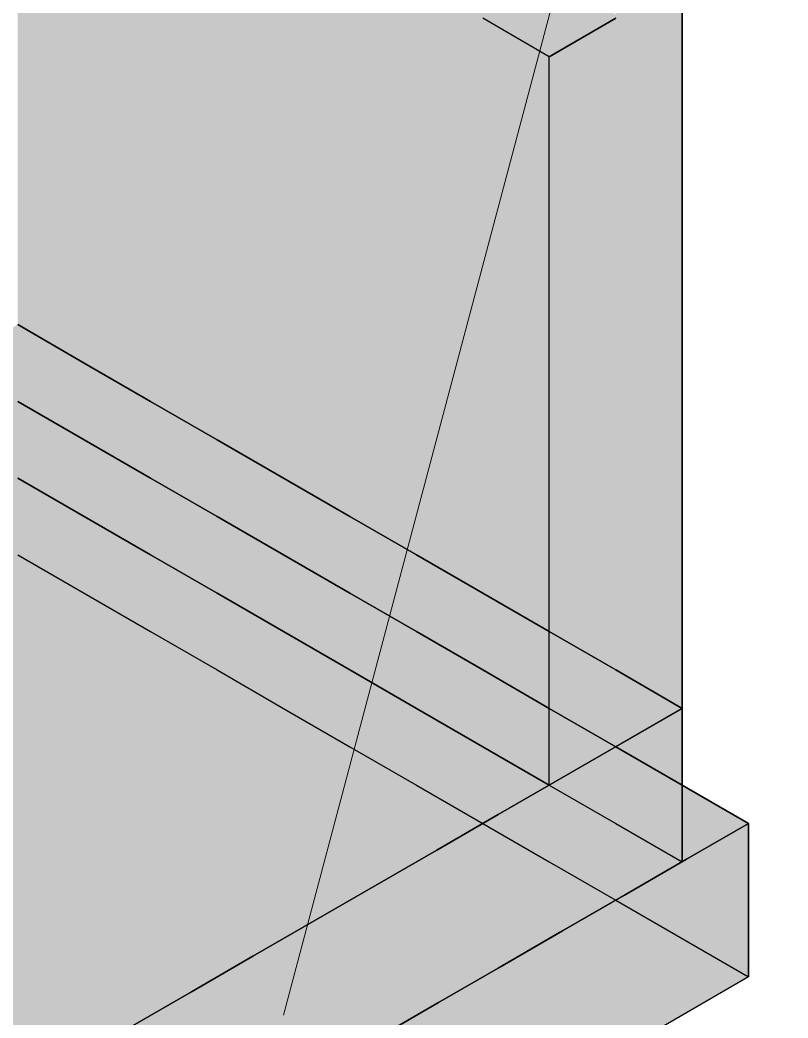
# Model space of a CAD drawing. Header units: metres. Extents: x 0 to 28.4, y 0 to 5.9.
# Drawn here: x 25.774 to 26.274, y 3.918 to 4.569 of the extents above; entities that cross this region are included whole.
import ezdxf

# ---------------------------------------------------------------- set-up
doc = ezdxf.new("R2010")
doc.units = ezdxf.units.M
doc.header["$LTSCALE"] = 0.25
doc.layers.add('ISO-ARISTAS', color=8, linetype='CONTINUOUS')
doc.layers.add('ISO-CONCRETO-SUP', color=254, linetype='CONTINUOUS', true_color=0xe8e8e8)
doc.layers.add('LLAMADAS', color=30, linetype='CONTINUOUS', lineweight=18)

msp = doc.modelspace()

# ---------------------------------------------------------------- linework, layer by layer
at = {"layer": 'ISO-ARISTAS', "color": 250}
for p, q in [((26.20526, 4.54714), (26.20526, 4.5946)), ((26.20526, 4.5946), (26.20526, 4.54714)), ((26.11865, 4.5446), (26.07535, 4.5696)), ((26.11865, 4.5446), (26.07535, 4.5696)), ((26.16195, 4.5696), (26.11865, 4.5446)), ((26.11865, 4.5446), (26.16195, 4.5696)), ((26.20526, 4.49968), (26.20526, 4.54714)), ((26.20526, 4.54714), (26.20526, 4.49968)), ((26.11865, 4.49714), (26.11865, 4.5446)), ((26.11865, 4.49714), (26.11865, 4.5446)), ((26.11865, 4.44968), (26.11865, 4.49714)), ((26.11865, 4.44968), (26.11865, 4.49714)), ((26.20526, 4.45222), (26.20526, 4.49968)), ((26.20526, 4.49968), (26.20526, 4.45222)), ((26.11865, 4.40222), (26.11865, 4.44968)), ((26.11865, 4.40222), (26.11865, 4.44968)), ((26.20526, 4.40476), (26.20526, 4.45222)), ((26.20526, 4.45222), (26.20526, 4.40476)), ((26.20526, 4.3573), (26.20526, 4.40476)), ((26.20526, 4.40476), (26.20526, 4.3573)), ((26.11865, 4.35476), (26.11865, 4.40222)), ((26.11865, 4.35476), (26.11865, 4.40222)), ((25.81554, 4.345), (25.77224, 4.37)), ((25.77224, 4.37), (25.81554, 4.345)), ((25.77224, 4.37), (25.81554, 4.345)), ((25.77224, 4.37), (25.81554, 4.345)), ((26.20526, 4.30984), (26.20526, 4.3573)), ((26.20526, 4.3573), (26.20526, 4.30984)), ((26.11865, 4.3073), (26.11865, 4.35476)), ((26.11865, 4.3073), (26.11865, 4.35476)), ((25.85885, 4.32), (25.81554, 4.345)), ((25.81554, 4.345), (25.85885, 4.32)), ((25.81554, 4.345), (25.85885, 4.32)), ((25.81554, 4.345), (25.85885, 4.32)), ((25.81554, 4.295), (25.77224, 4.32)), ((25.77224, 4.32), (25.81554, 4.295)), ((25.90215, 4.295), (25.85885, 4.32)), ((25.85885, 4.32), (25.90215, 4.295)), ((25.85885, 4.32), (25.90215, 4.295)), ((25.85885, 4.32), (25.90215, 4.295)), ((26.11865, 4.25984), (26.11865, 4.3073)), ((26.11865, 4.25984), (26.11865, 4.3073)), ((26.20526, 4.26238), (26.20526, 4.30984)), ((26.20526, 4.30984), (26.20526, 4.26238)), ((25.85885, 4.27), (25.81554, 4.295)), ((25.81554, 4.295), (25.85885, 4.27)), ((25.94545, 4.27), (25.90215, 4.295)), ((25.90215, 4.295), (25.94545, 4.27)), ((25.90215, 4.295), (25.94545, 4.27)), ((25.90215, 4.295), (25.94545, 4.27)), ((25.77224, 4.27), (25.81554, 4.245)), ((25.77224, 4.27), (25.81554, 4.245)), ((25.81554, 4.245), (25.77224, 4.27)), ((25.77224, 4.27), (25.81554, 4.245)), ((25.90215, 4.245), (25.85885, 4.27)), ((25.85885, 4.27), (25.90215, 4.245)), ((25.98875, 4.245), (25.94545, 4.27)), ((25.94545, 4.27), (25.98875, 4.245)), ((25.94545, 4.27), (25.98875, 4.245)), ((25.94545, 4.27), (25.98875, 4.245)), ((26.11865, 4.21238), (26.11865, 4.25984)), ((26.11865, 4.21238), (26.11865, 4.25984)), ((26.20526, 4.21492), (26.20526, 4.26238)), ((26.20526, 4.26238), (26.20526, 4.21492)), ((25.81554, 4.245), (25.85885, 4.22)), ((25.81554, 4.245), (25.85885, 4.22)), ((25.85885, 4.22), (25.81554, 4.245)), ((25.81554, 4.245), (25.85885, 4.22)), ((25.94545, 4.22), (25.90215, 4.245)), ((25.90215, 4.245), (25.94545, 4.22)), ((26.03205, 4.22), (25.98875, 4.245)), ((25.98875, 4.245), (26.03205, 4.22)), ((25.98875, 4.245), (26.03205, 4.22)), ((25.98875, 4.245), (26.03205, 4.22)), ((25.77224, 4.22), (25.81554, 4.195)), ((25.77224, 4.22), (25.81554, 4.195)), ((25.85885, 4.22), (25.90215, 4.195)), ((25.85885, 4.22), (25.90215, 4.195)), ((25.90215, 4.195), (25.85885, 4.22)), ((25.85885, 4.22), (25.90215, 4.195)), ((25.98875, 4.195), (25.94545, 4.22)), ((25.94545, 4.22), (25.98875, 4.195)), ((26.07535, 4.195), (26.03205, 4.22)), ((26.03205, 4.22), (26.07535, 4.195)), ((26.03205, 4.22), (26.07535, 4.195)), ((26.03205, 4.22), (26.07535, 4.195)), ((26.20526, 4.16746), (26.20526, 4.21492)), ((26.20526, 4.21492), (26.20526, 4.16746)), ((26.11865, 4.16492), (26.11865, 4.21238)), ((26.11865, 4.16492), (26.11865, 4.21238)), ((25.81554, 4.195), (25.85885, 4.17)), ((25.81554, 4.195), (25.85885, 4.17)), ((25.90215, 4.195), (25.94545, 4.17)), ((25.90215, 4.195), (25.94545, 4.17)), ((25.94545, 4.17), (25.90215, 4.195)), ((25.90215, 4.195), (25.94545, 4.17)), ((26.03205, 4.17), (25.98875, 4.195)), ((25.98875, 4.195), (26.03205, 4.17)), ((26.11865, 4.17), (26.07535, 4.195)), ((26.07535, 4.195), (26.11865, 4.17)), ((26.07535, 4.195), (26.11865, 4.17)), ((26.07535, 4.195), (26.11865, 4.17)), ((25.85885, 4.17), (25.90215, 4.145)), ((25.85885, 4.17), (25.90215, 4.145)), ((25.94545, 4.17), (25.98875, 4.145)), ((25.94545, 4.17), (25.98875, 4.145)), ((25.98875, 4.145), (25.94545, 4.17)), ((25.94545, 4.17), (25.98875, 4.145)), ((26.07535, 4.145), (26.03205, 4.17)), ((26.03205, 4.17), (26.07535, 4.145)), ((26.16195, 4.145), (26.11865, 4.17)), ((26.11865, 4.17), (26.16195, 4.145)), ((26.11865, 4.17), (26.16195, 4.145)), ((26.11865, 4.17), (26.16195, 4.145)), ((26.11865, 4.11746), (26.11865, 4.16492)), ((26.11865, 4.11746), (26.11865, 4.16492)), ((26.20526, 4.12), (26.20526, 4.16746)), ((26.20526, 4.16746), (26.20526, 4.12)), ((25.90215, 4.145), (25.94545, 4.12)), ((25.90215, 4.145), (25.94545, 4.12)), ((25.98875, 4.145), (26.03205, 4.12)), ((25.98875, 4.145), (26.03205, 4.12)), ((26.03205, 4.12), (25.98875, 4.145)), ((25.98875, 4.145), (26.03205, 4.12)), ((26.11865, 4.12), (26.07535, 4.145)), ((26.07535, 4.145), (26.11865, 4.12)), ((26.20526, 4.12), (26.16195, 4.145)), ((26.16195, 4.145), (26.20526, 4.12)), ((26.16195, 4.145), (26.20526, 4.12)), ((26.16195, 4.145), (26.20526, 4.12)), ((25.94545, 4.12), (25.98875, 4.095)), ((25.94545, 4.12), (25.98875, 4.095)), ((26.03205, 4.12), (26.07535, 4.095)), ((26.03205, 4.12), (26.07535, 4.095)), ((26.07535, 4.095), (26.03205, 4.12)), ((26.03205, 4.12), (26.07535, 4.095)), ((26.16195, 4.095), (26.11865, 4.12)), ((26.11865, 4.12), (26.16195, 4.095)), ((26.11865, 4.07), (26.11865, 4.11746)), ((26.11865, 4.07), (26.11865, 4.11746)), ((26.20526, 4.12), (26.16195, 4.095)), ((26.20526, 4.12), (26.16195, 4.095)), ((26.20526, 4.12), (26.16529, 4.09692)), ((26.16529, 4.09692), (26.20526, 4.12)), ((26.20526, 4.07), (26.20526, 4.12)), ((26.20526, 4.12), (26.20526, 4.07)), ((25.98875, 4.095), (26.03205, 4.07)), ((25.98875, 4.095), (26.03205, 4.07)), ((26.07535, 4.095), (26.11865, 4.07)), ((26.07535, 4.095), (26.11865, 4.07)), ((26.11865, 4.07), (26.07535, 4.095)), ((26.07535, 4.095), (26.11865, 4.07)), ((26.16195, 4.095), (26.11865, 4.07)), ((26.16195, 4.095), (26.11865, 4.07)), ((26.16529, 4.09692), (26.12532, 4.07385)), ((26.12532, 4.07385), (26.16529, 4.09692)), ((26.20526, 4.07), (26.16195, 4.095)), ((26.16195, 4.095), (26.20526, 4.07)), ((26.08534, 4.05077), (26.12532, 4.07385)), ((26.12532, 4.07385), (26.08534, 4.05077)), ((26.03205, 4.07), (26.07535, 4.045)), ((26.03205, 4.07), (26.07535, 4.045)), ((26.11865, 4.07), (26.16195, 4.045)), ((26.11865, 4.07), (26.16195, 4.045)), ((26.24856, 4.045), (26.20526, 4.07)), ((26.20526, 4.07), (26.24856, 4.045)), ((26.20526, 4.02), (26.20526, 4.07)), ((26.20526, 4.07), (26.20526, 4.02)), ((26.08534, 4.05077), (26.04537, 4.02769)), ((26.04537, 4.02769), (26.08534, 4.05077)), ((26.07535, 4.045), (26.11865, 4.02)), ((26.07535, 4.045), (26.11865, 4.02)), ((26.16195, 4.045), (26.20526, 4.02)), ((26.16195, 4.045), (26.20526, 4.02)), ((26.24856, 4.045), (26.20814, 4.02167)), ((26.20814, 4.02167), (26.24856, 4.045)), ((26.24856, 3.995), (26.24856, 4.045)), ((26.24856, 4.045), (26.24856, 3.995)), ((26.0054, 4.00462), (26.04537, 4.02769)), ((26.04537, 4.02769), (26.0054, 4.00462)), ((26.11865, 4.02), (26.16195, 3.995)), ((26.11865, 4.02), (26.16195, 3.995)), ((26.20526, 4.02), (26.16529, 3.99692)), ((26.20526, 4.02), (26.16529, 3.99692)), ((26.20814, 4.02167), (26.16773, 3.99833)), ((26.16773, 3.99833), (26.20814, 4.02167)), ((25.96543, 3.98154), (26.0054, 4.00462)), ((26.0054, 4.00462), (25.96543, 3.98154)), ((26.16529, 3.99692), (26.12532, 3.97385)), ((26.16529, 3.99692), (26.12532, 3.97385)), ((26.12731, 3.975), (26.16773, 3.99833)), ((26.16773, 3.99833), (26.12731, 3.975)), ((26.16195, 3.995), (26.20526, 3.97)), ((26.16195, 3.995), (26.20526, 3.97)), ((26.24856, 3.945), (26.24856, 3.995)), ((26.24856, 3.995), (26.24856, 3.945)), ((25.96543, 3.98154), (25.92546, 3.95846)), ((25.92546, 3.95846), (25.96543, 3.98154)), ((26.12532, 3.97385), (26.08534, 3.95077)), ((26.12532, 3.97385), (26.08534, 3.95077)), ((26.12731, 3.975), (26.0869, 3.95167)), ((26.0869, 3.95167), (26.12731, 3.975)), ((26.20526, 3.97), (26.24856, 3.945)), ((26.20526, 3.97), (26.24856, 3.945)), ((25.88549, 3.93538), (25.92546, 3.95846)), ((25.92546, 3.95846), (25.88549, 3.93538)), ((26.08534, 3.95077), (26.04537, 3.92769)), ((26.08534, 3.95077), (26.04537, 3.92769)), ((26.0869, 3.95167), (26.04648, 3.92833)), ((26.04648, 3.92833), (26.0869, 3.95167)), ((26.24856, 3.945), (26.20814, 3.92167)), ((26.24856, 3.945), (26.20814, 3.92167)), ((25.88549, 3.93538), (25.84552, 3.91231)), ((25.84552, 3.91231), (25.88549, 3.93538)), ((26.00607, 3.905), (26.04648, 3.92833)), ((26.04648, 3.92833), (26.00607, 3.905)), ((26.04537, 3.92769), (26.0054, 3.90462)), ((26.04537, 3.92769), (26.0054, 3.90462)), ((26.20814, 3.92167), (26.16773, 3.89833)), ((26.20814, 3.92167), (26.16773, 3.89833))]:
    msp.add_line(p, q, dxfattribs=at)
at = {"layer": 'ISO-CONCRETO-SUP', "true_color": 0xa6a6a2}
for points in [[(25.81554, 4.5823), (25.85885, 4.5573), (25.81554, 4.62976), (25.85885, 4.60476)], [(25.81554, 4.57722), (25.85885, 4.55222), (25.81554, 4.62468), (25.85885, 4.59968)], [(25.90215, 4.57976), (25.94545, 4.55476), (25.90215, 4.62722), (25.94545, 4.60222)], [(25.98875, 4.57722), (26.03205, 4.55222), (25.98875, 4.62468), (26.03205, 4.59968)], [(25.90215, 4.57468), (25.94545, 4.54968), (25.90215, 4.62214), (25.94545, 4.59714)], [(25.98875, 4.57214), (26.03205, 4.54714), (25.98875, 4.6196), (26.03205, 4.5946)], [(26.07535, 4.57468), (26.11865, 4.54968), (26.07535, 4.62214), (26.11865, 4.59714)], [(26.16195, 4.57214), (26.20526, 4.54714), (26.16195, 4.6196), (26.20526, 4.5946)], [(25.77224, 4.55984), (25.81554, 4.53484), (25.77224, 4.6073), (25.81554, 4.5823)], [(25.85885, 4.5573), (25.90215, 4.5323), (25.85885, 4.60476), (25.90215, 4.57976)], [(25.77224, 4.55476), (25.81554, 4.52976), (25.77224, 4.60222), (25.81554, 4.57722)], [(25.85885, 4.55222), (25.90215, 4.52722), (25.85885, 4.59968), (25.90215, 4.57468)], [(25.94545, 4.55476), (25.98875, 4.52976), (25.94545, 4.60222), (25.98875, 4.57722)], [(26.03205, 4.55222), (26.07535, 4.52722), (26.03205, 4.59968), (26.07535, 4.57468)], [(25.94545, 4.54968), (25.98875, 4.52468), (25.94545, 4.59714), (25.98875, 4.57214)], [(26.03205, 4.54714), (26.07535, 4.52214), (26.03205, 4.5946), (26.07535, 4.5696)], [(26.11865, 4.54968), (26.16195, 4.52468), (26.11865, 4.59714), (26.16195, 4.57214)], [(25.81554, 4.53484), (25.85885, 4.50984), (25.81554, 4.5823), (25.85885, 4.5573)], [(25.90215, 4.5323), (25.94545, 4.5073), (25.90215, 4.57976), (25.94545, 4.55476)], [(25.81554, 4.52976), (25.85885, 4.50476), (25.81554, 4.57722), (25.85885, 4.55222)], [(25.90215, 4.52722), (25.94545, 4.50222), (25.90215, 4.57468), (25.94545, 4.54968)], [(25.98875, 4.52976), (26.03205, 4.50476), (25.98875, 4.57722), (26.03205, 4.55222)], [(25.98875, 4.52468), (26.03205, 4.49968), (25.98875, 4.57214), (26.03205, 4.54714)], [(26.07535, 4.52722), (26.11865, 4.50222), (26.07535, 4.57468), (26.11865, 4.54968)], [(26.16195, 4.52468), (26.20526, 4.49968), (26.16195, 4.57214), (26.20526, 4.54714)], [(26.07535, 4.52214), (26.11865, 4.49714), (26.07535, 4.5696), (26.11865, 4.5446)], [(25.77224, 4.51238), (25.81554, 4.48738), (25.77224, 4.55984), (25.81554, 4.53484)], [(25.77224, 4.5073), (25.81554, 4.4823), (25.77224, 4.55476), (25.81554, 4.52976)], [(25.85885, 4.50984), (25.90215, 4.48484), (25.85885, 4.5573), (25.90215, 4.5323)], [(25.85885, 4.50476), (25.90215, 4.47976), (25.85885, 4.55222), (25.90215, 4.52722)], [(25.94545, 4.5073), (25.98875, 4.4823), (25.94545, 4.55476), (25.98875, 4.52976)], [(26.03205, 4.50476), (26.07535, 4.47976), (26.03205, 4.55222), (26.07535, 4.52722)], [(25.94545, 4.50222), (25.98875, 4.47722), (25.94545, 4.54968), (25.98875, 4.52468)], [(26.03205, 4.49968), (26.07535, 4.47468), (26.03205, 4.54714), (26.07535, 4.52214)], [(26.11865, 4.50222), (26.16195, 4.47722), (26.11865, 4.54968), (26.16195, 4.52468)], [(25.81554, 4.48738), (25.85885, 4.46238), (25.81554, 4.53484), (25.85885, 4.50984)], [(25.81554, 4.4823), (25.85885, 4.4573), (25.81554, 4.52976), (25.85885, 4.50476)], [(25.90215, 4.48484), (25.94545, 4.45984), (25.90215, 4.5323), (25.94545, 4.5073)], [(25.90215, 4.47976), (25.94545, 4.45476), (25.90215, 4.52722), (25.94545, 4.50222)], [(25.98875, 4.4823), (26.03205, 4.4573), (25.98875, 4.52976), (26.03205, 4.50476)], [(26.07535, 4.47976), (26.11865, 4.45476), (26.07535, 4.52722), (26.11865, 4.50222)], [(25.98875, 4.47722), (26.03205, 4.45222), (25.98875, 4.52468), (26.03205, 4.49968)], [(26.07535, 4.47468), (26.11865, 4.44968), (26.07535, 4.52214), (26.11865, 4.49714)], [(26.16195, 4.47722), (26.20526, 4.45222), (26.16195, 4.52468), (26.20526, 4.49968)], [(25.77224, 4.46492), (25.81554, 4.43992), (25.77224, 4.51238), (25.81554, 4.48738)], [(25.77224, 4.45984), (25.81554, 4.43484), (25.77224, 4.5073), (25.81554, 4.4823)], [(25.85885, 4.46238), (25.90215, 4.43738), (25.85885, 4.50984), (25.90215, 4.48484)], [(25.94545, 4.45984), (25.98875, 4.43484), (25.94545, 4.5073), (25.98875, 4.4823)], [(25.85885, 4.4573), (25.90215, 4.4323), (25.85885, 4.50476), (25.90215, 4.47976)], [(25.94545, 4.45476), (25.98875, 4.42976), (25.94545, 4.50222), (25.98875, 4.47722)], [(26.03205, 4.4573), (26.07535, 4.4323), (26.03205, 4.50476), (26.07535, 4.47976)], [(26.11865, 4.45476), (26.16195, 4.42976), (26.11865, 4.50222), (26.16195, 4.47722)], [(26.03205, 4.45222), (26.07535, 4.42722), (26.03205, 4.49968), (26.07535, 4.47468)], [(25.81554, 4.43992), (25.85885, 4.41492), (25.81554, 4.48738), (25.85885, 4.46238)], [(25.81554, 4.43484), (25.85885, 4.40984), (25.81554, 4.4823), (25.85885, 4.4573)], [(25.90215, 4.43738), (25.94545, 4.41238), (25.90215, 4.48484), (25.94545, 4.45984)], [(25.98875, 4.43484), (26.03205, 4.40984), (25.98875, 4.4823), (26.03205, 4.4573)], [(25.90215, 4.4323), (25.94545, 4.4073), (25.90215, 4.47976), (25.94545, 4.45476)], [(25.98875, 4.42976), (26.03205, 4.40476), (25.98875, 4.47722), (26.03205, 4.45222)], [(26.07535, 4.4323), (26.11865, 4.4073), (26.07535, 4.47976), (26.11865, 4.45476)], [(26.07535, 4.42722), (26.11865, 4.40222), (26.07535, 4.47468), (26.11865, 4.44968)], [(26.16195, 4.42976), (26.20526, 4.40476), (26.16195, 4.47722), (26.20526, 4.45222)], [(25.77224, 4.41746), (25.81554, 4.39246), (25.77224, 4.46492), (25.81554, 4.43992)], [(25.85885, 4.41492), (25.90215, 4.38992), (25.85885, 4.46238), (25.90215, 4.43738)], [(25.77224, 4.41238), (25.81554, 4.38738), (25.77224, 4.45984), (25.81554, 4.43484)], [(25.85885, 4.40984), (25.90215, 4.38484), (25.85885, 4.4573), (25.90215, 4.4323)], [(25.94545, 4.41238), (25.98875, 4.38738), (25.94545, 4.45984), (25.98875, 4.43484)], [(25.94545, 4.4073), (25.98875, 4.3823), (25.94545, 4.45476), (25.98875, 4.42976)], [(26.03205, 4.40984), (26.07535, 4.38484), (26.03205, 4.4573), (26.07535, 4.4323)], [(26.11865, 4.4073), (26.16195, 4.3823), (26.11865, 4.45476), (26.16195, 4.42976)], [(26.03205, 4.40476), (26.07535, 4.37976), (26.03205, 4.45222), (26.07535, 4.42722)], [(25.81554, 4.39246), (25.85885, 4.36746), (25.81554, 4.43992), (25.85885, 4.41492)], [(25.90215, 4.38992), (25.94545, 4.36492), (25.90215, 4.43738), (25.94545, 4.41238)], [(25.81554, 4.38738), (25.85885, 4.36238), (25.81554, 4.43484), (25.85885, 4.40984)], [(25.90215, 4.38484), (25.94545, 4.35984), (25.90215, 4.4323), (25.94545, 4.4073)], [(25.98875, 4.38738), (26.03205, 4.36238), (25.98875, 4.43484), (26.03205, 4.40984)], [(25.98875, 4.3823), (26.03205, 4.3573), (25.98875, 4.42976), (26.03205, 4.40476)], [(26.07535, 4.38484), (26.11865, 4.35984), (26.07535, 4.4323), (26.11865, 4.4073)], [(26.16195, 4.3823), (26.20526, 4.3573), (26.16195, 4.42976), (26.20526, 4.40476)], [(26.07535, 4.37976), (26.11865, 4.35476), (26.07535, 4.42722), (26.11865, 4.40222)], [(25.77224, 4.37), (25.81554, 4.345), (25.77224, 4.41746), (25.81554, 4.39246)], [(25.77224, 4.36492), (25.81554, 4.33992), (25.77224, 4.41238), (25.81554, 4.38738)], [(25.85885, 4.36746), (25.90215, 4.34246), (25.85885, 4.41492), (25.90215, 4.38992)], [(25.85885, 4.36238), (25.90215, 4.33738), (25.85885, 4.40984), (25.90215, 4.38484)], [(25.94545, 4.36492), (25.98875, 4.33992), (25.94545, 4.41238), (25.98875, 4.38738)], [(26.03205, 4.36238), (26.07535, 4.33738), (26.03205, 4.40984), (26.07535, 4.38484)], [(25.94545, 4.35984), (25.98875, 4.33484), (25.94545, 4.4073), (25.98875, 4.3823)], [(26.03205, 4.3573), (26.07535, 4.3323), (26.03205, 4.40476), (26.07535, 4.37976)], [(26.11865, 4.35984), (26.16195, 4.33484), (26.11865, 4.4073), (26.16195, 4.3823)], [(25.81554, 4.345), (25.85885, 4.32), (25.81554, 4.39246), (25.85885, 4.36746)], [(25.90215, 4.34246), (25.94545, 4.31746), (25.90215, 4.38992), (25.94545, 4.36492)], [(25.81554, 4.33992), (25.85885, 4.31492), (25.81554, 4.38738), (25.85885, 4.36238)], [(25.90215, 4.33738), (25.94545, 4.31238), (25.90215, 4.38484), (25.94545, 4.35984)], [(25.98875, 4.33992), (26.03205, 4.31492), (25.98875, 4.38738), (26.03205, 4.36238)], [(26.07535, 4.33738), (26.11865, 4.31238), (26.07535, 4.38484), (26.11865, 4.35984)], [(25.98875, 4.33484), (26.03205, 4.30984), (25.98875, 4.3823), (26.03205, 4.3573)], [(26.07535, 4.3323), (26.11865, 4.3073), (26.07535, 4.37976), (26.11865, 4.35476)], [(26.16195, 4.33484), (26.20526, 4.30984), (26.16195, 4.3823), (26.20526, 4.3573)], [(25.77224, 4.32), (25.81554, 4.295), (25.77224, 4.37), (25.81554, 4.345)], [(25.77224, 4.31746), (25.81554, 4.29246), (25.77224, 4.36492), (25.81554, 4.33992)], [(25.85885, 4.32), (25.90215, 4.295), (25.85885, 4.36746), (25.90215, 4.34246)], [(25.94545, 4.31746), (25.98875, 4.29246), (25.94545, 4.36492), (25.98875, 4.33992)], [(25.85885, 4.31492), (25.90215, 4.28992), (25.85885, 4.36238), (25.90215, 4.33738)], [(25.94545, 4.31238), (25.98875, 4.28738), (25.94545, 4.35984), (25.98875, 4.33484)], [(26.03205, 4.31492), (26.07535, 4.28992), (26.03205, 4.36238), (26.07535, 4.33738)], [(26.03205, 4.30984), (26.07535, 4.28484), (26.03205, 4.3573), (26.07535, 4.3323)], [(26.11865, 4.31238), (26.16195, 4.28738), (26.11865, 4.35984), (26.16195, 4.33484)], [(25.81554, 4.295), (25.85885, 4.27), (25.81554, 4.345), (25.85885, 4.32)], [(25.81554, 4.29246), (25.85885, 4.26746), (25.81554, 4.33992), (25.85885, 4.31492)], [(25.90215, 4.295), (25.94545, 4.27), (25.90215, 4.34246), (25.94545, 4.31746)], [(25.98875, 4.29246), (26.03205, 4.26746), (25.98875, 4.33992), (26.03205, 4.31492)], [(25.90215, 4.28992), (25.94545, 4.26492), (25.90215, 4.33738), (25.94545, 4.31238)], [(25.98875, 4.28738), (26.03205, 4.26238), (25.98875, 4.33484), (26.03205, 4.30984)], [(26.07535, 4.28992), (26.11865, 4.26492), (26.07535, 4.33738), (26.11865, 4.31238)], [(26.07535, 4.28484), (26.11865, 4.25984), (26.07535, 4.3323), (26.11865, 4.3073)], [(26.16195, 4.28738), (26.20526, 4.26238), (26.16195, 4.33484), (26.20526, 4.30984)], [(25.77224, 4.27), (25.81554, 4.245), (25.77224, 4.32), (25.81554, 4.295)], [(25.85885, 4.27), (25.90215, 4.245), (25.85885, 4.32), (25.90215, 4.295)], [(25.77224, 4.27), (25.81554, 4.245), (25.77224, 4.31746), (25.81554, 4.29246)], [(25.85885, 4.26746), (25.90215, 4.24246), (25.85885, 4.31492), (25.90215, 4.28992)], [(25.94545, 4.27), (25.98875, 4.245), (25.94545, 4.31746), (25.98875, 4.29246)], [(25.94545, 4.26492), (25.98875, 4.23992), (25.94545, 4.31238), (25.98875, 4.28738)], [(26.03205, 4.26746), (26.07535, 4.24246), (26.03205, 4.31492), (26.07535, 4.28992)], [(26.11865, 4.26492), (26.16195, 4.23992), (26.11865, 4.31238), (26.16195, 4.28738)], [(26.03205, 4.26238), (26.07535, 4.23738), (26.03205, 4.30984), (26.07535, 4.28484)], [(25.81554, 4.245), (25.85885, 4.22), (25.81554, 4.295), (25.85885, 4.27)], [(25.81554, 4.245), (25.85885, 4.22), (25.81554, 4.29246), (25.85885, 4.26746)], [(25.90215, 4.245), (25.94545, 4.22), (25.90215, 4.295), (25.94545, 4.27)], [(25.98875, 4.245), (26.03205, 4.22), (25.98875, 4.29246), (26.03205, 4.26746)], [(25.90215, 4.24246), (25.94545, 4.21746), (25.90215, 4.28992), (25.94545, 4.26492)], [(25.98875, 4.23992), (26.03205, 4.21492), (25.98875, 4.28738), (26.03205, 4.26238)], [(26.07535, 4.24246), (26.11865, 4.21746), (26.07535, 4.28992), (26.11865, 4.26492)], [(26.16195, 4.23992), (26.20526, 4.21492), (26.16195, 4.28738), (26.20526, 4.26238)], [(26.07535, 4.23738), (26.11865, 4.21238), (26.07535, 4.28484), (26.11865, 4.25984)], [(25.85885, 4.22), (25.90215, 4.195), (25.85885, 4.27), (25.90215, 4.245)], [(25.85885, 4.22), (25.90215, 4.195), (25.85885, 4.26746), (25.90215, 4.24246)], [(25.94545, 4.22), (25.98875, 4.195), (25.94545, 4.27), (25.98875, 4.245)], [(26.03205, 4.22), (26.07535, 4.195), (26.03205, 4.26746), (26.07535, 4.24246)], [(25.94545, 4.21746), (25.98875, 4.19246), (25.94545, 4.26492), (25.98875, 4.23992)], [(26.03205, 4.21492), (26.07535, 4.18992), (26.03205, 4.26238), (26.07535, 4.23738)], [(26.11865, 4.21746), (26.16195, 4.19246), (26.11865, 4.26492), (26.16195, 4.23992)], [(25.90215, 4.195), (25.94545, 4.17), (25.90215, 4.245), (25.94545, 4.22)], [(25.90215, 4.195), (25.94545, 4.17), (25.90215, 4.24246), (25.94545, 4.21746)], [(25.98875, 4.195), (26.03205, 4.17), (25.98875, 4.245), (26.03205, 4.22)], [(26.07535, 4.195), (26.11865, 4.17), (26.07535, 4.24246), (26.11865, 4.21746)], [(25.98875, 4.19246), (26.03205, 4.16746), (25.98875, 4.23992), (26.03205, 4.21492)], [(26.07535, 4.18992), (26.11865, 4.16492), (26.07535, 4.23738), (26.11865, 4.21238)], [(26.16195, 4.19246), (26.20526, 4.16746), (26.16195, 4.23992), (26.20526, 4.21492)], [(25.94545, 4.17), (25.98875, 4.145), (25.94545, 4.22), (25.98875, 4.195)], [(25.94545, 4.17), (25.98875, 4.145), (25.94545, 4.21746), (25.98875, 4.19246)], [(26.03205, 4.17), (26.07535, 4.145), (26.03205, 4.22), (26.07535, 4.195)], [(26.03205, 4.16746), (26.07535, 4.14246), (26.03205, 4.21492), (26.07535, 4.18992)], [(26.11865, 4.17), (26.16195, 4.145), (26.11865, 4.21746), (26.16195, 4.19246)], [(25.98875, 4.145), (26.03205, 4.12), (25.98875, 4.195), (26.03205, 4.17)], [(26.07535, 4.145), (26.11865, 4.12), (26.07535, 4.195), (26.11865, 4.17)], [(25.98875, 4.145), (26.03205, 4.12), (25.98875, 4.19246), (26.03205, 4.16746)], [(26.07535, 4.14246), (26.11865, 4.11746), (26.07535, 4.18992), (26.11865, 4.16492)], [(26.16195, 4.145), (26.20526, 4.12), (26.16195, 4.19246), (26.20526, 4.16746)], [(26.03205, 4.12), (26.07535, 4.095), (26.03205, 4.17), (26.07535, 4.145)], [(26.11865, 4.12), (26.16195, 4.095), (26.11865, 4.17), (26.16195, 4.145)], [(26.03205, 4.12), (26.07535, 4.095), (26.03205, 4.16746), (26.07535, 4.14246)], [(26.07535, 4.095), (26.11865, 4.07), (26.07535, 4.145), (26.11865, 4.12)], [(26.07535, 4.095), (26.11865, 4.07), (26.07535, 4.14246), (26.11865, 4.11746)], [(26.16195, 4.095), (26.20526, 4.07), (26.16195, 4.145), (26.20526, 4.12)], [(26.11865, 4.07), (26.16195, 4.045), (26.11865, 4.12), (26.16195, 4.095)], [(26.16195, 4.045), (26.20526, 4.02), (26.16195, 4.095), (26.20526, 4.07)]]:
    msp.add_solid(points, dxfattribs=at)
at = {"layer": 'ISO-CONCRETO-SUP', "true_color": 0xb8b8b3}
for points in [[(26.11865, 4.5946), (26.16195, 4.5696), (26.07535, 4.5696), (26.11865, 4.5446)], [(25.77224, 4.37), (25.81554, 4.345), (25.72894, 4.345), (25.77224, 4.32)], [(25.77224, 4.37), (25.81554, 4.345), (25.73227, 4.34692), (25.77557, 4.32192)], [(25.73227, 4.34692), (25.77557, 4.32192), (25.6923, 4.32385), (25.7356, 4.29885)], [(25.81554, 4.345), (25.85885, 4.32), (25.77224, 4.32), (25.81554, 4.295)], [(25.81554, 4.345), (25.85885, 4.32), (25.77557, 4.32192), (25.81888, 4.29692)], [(25.77224, 4.32), (25.81554, 4.295), (25.72894, 4.295), (25.77224, 4.27)], [(25.77557, 4.32192), (25.81888, 4.29692), (25.7356, 4.29885), (25.7789, 4.27385)], [(25.85885, 4.32), (25.90215, 4.295), (25.81554, 4.295), (25.85885, 4.27)], [(25.85885, 4.32), (25.90215, 4.295), (25.81888, 4.29692), (25.86218, 4.27192)], [(25.7356, 4.29885), (25.7789, 4.27385), (25.69563, 4.27577), (25.73893, 4.25077)], [(25.81554, 4.295), (25.85885, 4.27), (25.77224, 4.27), (25.81554, 4.245)], [(25.81888, 4.29692), (25.86218, 4.27192), (25.7789, 4.27385), (25.82221, 4.24885)], [(25.90215, 4.295), (25.94545, 4.27), (25.85885, 4.27), (25.90215, 4.245)], [(25.90215, 4.295), (25.94545, 4.27), (25.86218, 4.27192), (25.90548, 4.24692)], [(25.7789, 4.27385), (25.82221, 4.24885), (25.73893, 4.25077), (25.78224, 4.22577)], [(25.77224, 4.27), (25.81554, 4.245), (25.73227, 4.24692), (25.77557, 4.22192)], [(25.85885, 4.27), (25.90215, 4.245), (25.81554, 4.245), (25.85885, 4.22)], [(25.86218, 4.27192), (25.90548, 4.24692), (25.82221, 4.24885), (25.86551, 4.22385)], [(25.94545, 4.27), (25.98875, 4.245), (25.90215, 4.245), (25.94545, 4.22)], [(25.94545, 4.27), (25.98875, 4.245), (25.90548, 4.24692), (25.94878, 4.22192)], [(25.73227, 4.24692), (25.77557, 4.22192), (25.6923, 4.22385), (25.7356, 4.19885)], [(25.73893, 4.25077), (25.78224, 4.22577), (25.69896, 4.22769), (25.74227, 4.20269)], [(25.82221, 4.24885), (25.86551, 4.22385), (25.78224, 4.22577), (25.82554, 4.20077)], [(25.90548, 4.24692), (25.94878, 4.22192), (25.86551, 4.22385), (25.90881, 4.19885)], [(25.81554, 4.245), (25.85885, 4.22), (25.77557, 4.22192), (25.81888, 4.19692)], [(25.90215, 4.245), (25.94545, 4.22), (25.85885, 4.22), (25.90215, 4.195)], [(25.98875, 4.245), (26.03205, 4.22), (25.94545, 4.22), (25.98875, 4.195)], [(25.98875, 4.245), (26.03205, 4.22), (25.94878, 4.22192), (25.99208, 4.19692)], [(25.77557, 4.22192), (25.81888, 4.19692), (25.7356, 4.19885), (25.7789, 4.17385)], [(25.78224, 4.22577), (25.82554, 4.20077), (25.74227, 4.20269), (25.78557, 4.17769)], [(25.86551, 4.22385), (25.90881, 4.19885), (25.82554, 4.20077), (25.86884, 4.17577)], [(25.94878, 4.22192), (25.99208, 4.19692), (25.90881, 4.19885), (25.95211, 4.17385)], [(25.85885, 4.22), (25.90215, 4.195), (25.81888, 4.19692), (25.86218, 4.17192)], [(25.94545, 4.22), (25.98875, 4.195), (25.90215, 4.195), (25.94545, 4.17)], [(26.03205, 4.22), (26.07535, 4.195), (25.98875, 4.195), (26.03205, 4.17)], [(26.03205, 4.22), (26.07535, 4.195), (25.99208, 4.19692), (26.03538, 4.17192)], [(25.74227, 4.20269), (25.78557, 4.17769), (25.70229, 4.17962), (25.7456, 4.15462)], [(25.7356, 4.19885), (25.7789, 4.17385), (25.69563, 4.17577), (25.73893, 4.15077)], [(25.81888, 4.19692), (25.86218, 4.17192), (25.7789, 4.17385), (25.82221, 4.14885)], [(25.82554, 4.20077), (25.86884, 4.17577), (25.78557, 4.17769), (25.82887, 4.15269)], [(25.90215, 4.195), (25.94545, 4.17), (25.86218, 4.17192), (25.90548, 4.14692)], [(25.90881, 4.19885), (25.95211, 4.17385), (25.86884, 4.17577), (25.91214, 4.15077)], [(25.98875, 4.195), (26.03205, 4.17), (25.94545, 4.17), (25.98875, 4.145)], [(25.99208, 4.19692), (26.03538, 4.17192), (25.95211, 4.17385), (25.99541, 4.14885)], [(26.07535, 4.195), (26.11865, 4.17), (26.03205, 4.17), (26.07535, 4.145)], [(26.07535, 4.195), (26.11865, 4.17), (26.03538, 4.17192), (26.07868, 4.14692)], [(25.78557, 4.17769), (25.82887, 4.15269), (25.7456, 4.15462), (25.7889, 4.12962)], [(25.86884, 4.17577), (25.91214, 4.15077), (25.82887, 4.15269), (25.87217, 4.12769)], [(25.7789, 4.17385), (25.82221, 4.14885), (25.73893, 4.15077), (25.78224, 4.12577)], [(25.86218, 4.17192), (25.90548, 4.14692), (25.82221, 4.14885), (25.86551, 4.12385)], [(25.94545, 4.17), (25.98875, 4.145), (25.90548, 4.14692), (25.94878, 4.12192)], [(25.95211, 4.17385), (25.99541, 4.14885), (25.91214, 4.15077), (25.95544, 4.12577)], [(26.03205, 4.17), (26.07535, 4.145), (25.98875, 4.145), (26.03205, 4.12)], [(26.03538, 4.17192), (26.07868, 4.14692), (25.99541, 4.14885), (26.03871, 4.12385)], [(26.11865, 4.17), (26.16195, 4.145), (26.07535, 4.145), (26.11865, 4.12)], [(26.11865, 4.17), (26.16195, 4.145), (26.07868, 4.14692), (26.12198, 4.12192)], [(25.73893, 4.15077), (25.78224, 4.12577), (25.69896, 4.12769), (25.74227, 4.10269)], [(25.7456, 4.15462), (25.7889, 4.12962), (25.70563, 4.13154), (25.74893, 4.10654)], [(25.82887, 4.15269), (25.87217, 4.12769), (25.7889, 4.12962), (25.8322, 4.10462)], [(25.91214, 4.15077), (25.95544, 4.12577), (25.87217, 4.12769), (25.91547, 4.10269)], [(25.82221, 4.14885), (25.86551, 4.12385), (25.78224, 4.12577), (25.82554, 4.10077)], [(25.90548, 4.14692), (25.94878, 4.12192), (25.86551, 4.12385), (25.90881, 4.09885)], [(25.98875, 4.145), (26.03205, 4.12), (25.94878, 4.12192), (25.99208, 4.09692)], [(25.99541, 4.14885), (26.03871, 4.12385), (25.95544, 4.12577), (25.99874, 4.10077)], [(26.07535, 4.145), (26.11865, 4.12), (26.03205, 4.12), (26.07535, 4.095)], [(26.07868, 4.14692), (26.12198, 4.12192), (26.03871, 4.12385), (26.08201, 4.09885)], [(26.16195, 4.145), (26.20526, 4.12), (26.11865, 4.12), (26.16195, 4.095)], [(26.16195, 4.145), (26.20526, 4.12), (26.12198, 4.12192), (26.16529, 4.09692)], [(25.7889, 4.12962), (25.8322, 4.10462), (25.74893, 4.10654), (25.79223, 4.08154)], [(25.78224, 4.12577), (25.82554, 4.10077), (25.74227, 4.10269), (25.78557, 4.07769)], [(25.86551, 4.12385), (25.90881, 4.09885), (25.82554, 4.10077), (25.86884, 4.07577)], [(25.87217, 4.12769), (25.91547, 4.10269), (25.8322, 4.10462), (25.8755, 4.07962)], [(25.95544, 4.12577), (25.99874, 4.10077), (25.91547, 4.10269), (25.95877, 4.07769)], [(26.03871, 4.12385), (26.08201, 4.09885), (25.99874, 4.10077), (26.04204, 4.07577)], [(25.94878, 4.12192), (25.99208, 4.09692), (25.90881, 4.09885), (25.95211, 4.07385)], [(26.03205, 4.12), (26.07535, 4.095), (25.99208, 4.09692), (26.03538, 4.07192)], [(26.11865, 4.12), (26.16195, 4.095), (26.07535, 4.095), (26.11865, 4.07)], [(26.12198, 4.12192), (26.16529, 4.09692), (26.08201, 4.09885), (26.12532, 4.07385)], [(25.74893, 4.10654), (25.79223, 4.08154), (25.70896, 4.08346), (25.75226, 4.05846)], [(25.8322, 4.10462), (25.8755, 4.07962), (25.79223, 4.08154), (25.83553, 4.05654)], [(25.74227, 4.10269), (25.78557, 4.07769), (25.70229, 4.07962), (25.7456, 4.05462)], [(25.82554, 4.10077), (25.86884, 4.07577), (25.78557, 4.07769), (25.82887, 4.05269)], [(25.90881, 4.09885), (25.95211, 4.07385), (25.86884, 4.07577), (25.91214, 4.05077)], [(25.91547, 4.10269), (25.95877, 4.07769), (25.8755, 4.07962), (25.9188, 4.05462)], [(25.99874, 4.10077), (26.04204, 4.07577), (25.95877, 4.07769), (26.00207, 4.05269)], [(26.08201, 4.09885), (26.12532, 4.07385), (26.04204, 4.07577), (26.08534, 4.05077)], [(25.99208, 4.09692), (26.03538, 4.07192), (25.95211, 4.07385), (25.99541, 4.04885)], [(26.07535, 4.095), (26.11865, 4.07), (26.03538, 4.07192), (26.07868, 4.04692)], [(25.78557, 4.07769), (25.82887, 4.05269), (25.7456, 4.05462), (25.7889, 4.02962)], [(25.79223, 4.08154), (25.83553, 4.05654), (25.75226, 4.05846), (25.79556, 4.03346)], [(25.8755, 4.07962), (25.9188, 4.05462), (25.83553, 4.05654), (25.87883, 4.03154)], [(25.95877, 4.07769), (26.00207, 4.05269), (25.9188, 4.05462), (25.9621, 4.02962)], [(25.86884, 4.07577), (25.91214, 4.05077), (25.82887, 4.05269), (25.87217, 4.02769)], [(25.95211, 4.07385), (25.99541, 4.04885), (25.91214, 4.05077), (25.95544, 4.02577)], [(26.03538, 4.07192), (26.07868, 4.04692), (25.99541, 4.04885), (26.03871, 4.02385)], [(26.04204, 4.07577), (26.08534, 4.05077), (26.00207, 4.05269), (26.04537, 4.02769)], [(26.11865, 4.07), (26.16195, 4.045), (26.07868, 4.04692), (26.12198, 4.02192)], [(25.75226, 4.05846), (25.79556, 4.03346), (25.71229, 4.03538), (25.75559, 4.01038)], [(25.7456, 4.05462), (25.7889, 4.02962), (25.70563, 4.03154), (25.74893, 4.00654)], [(25.82887, 4.05269), (25.87217, 4.02769), (25.7889, 4.02962), (25.8322, 4.00462)], [(25.83553, 4.05654), (25.87883, 4.03154), (25.79556, 4.03346), (25.83886, 4.00846)], [(25.9188, 4.05462), (25.9621, 4.02962), (25.87883, 4.03154), (25.92213, 4.00654)], [(26.00207, 4.05269), (26.04537, 4.02769), (25.9621, 4.02962), (26.0054, 4.00462)], [(25.91214, 4.05077), (25.95544, 4.02577), (25.87217, 4.02769), (25.91547, 4.00269)], [(25.99541, 4.04885), (26.03871, 4.02385), (25.95544, 4.02577), (25.99874, 4.00077)], [(26.07868, 4.04692), (26.12198, 4.02192), (26.03871, 4.02385), (26.08201, 3.99885)], [(26.16195, 4.045), (26.20526, 4.02), (26.12198, 4.02192), (26.16529, 3.99692)], [(25.79556, 4.03346), (25.83886, 4.00846), (25.75559, 4.01038), (25.79889, 3.98538)], [(25.7889, 4.02962), (25.8322, 4.00462), (25.74893, 4.00654), (25.79223, 3.98154)], [(25.87217, 4.02769), (25.91547, 4.00269), (25.8322, 4.00462), (25.8755, 3.97962)], [(25.87883, 4.03154), (25.92213, 4.00654), (25.83886, 4.00846), (25.88216, 3.98346)], [(25.95544, 4.02577), (25.99874, 4.00077), (25.91547, 4.00269), (25.95877, 3.97769)], [(25.9621, 4.02962), (26.0054, 4.00462), (25.92213, 4.00654), (25.96543, 3.98154)], [(26.03871, 4.02385), (26.08201, 3.99885), (25.99874, 4.00077), (26.04204, 3.97577)], [(26.12198, 4.02192), (26.16529, 3.99692), (26.08201, 3.99885), (26.12532, 3.97385)], [(25.74893, 4.00654), (25.79223, 3.98154), (25.70896, 3.98346), (25.75226, 3.95846)], [(25.75559, 4.01038), (25.79889, 3.98538), (25.71562, 3.98731), (25.75892, 3.96231)], [(25.83886, 4.00846), (25.88216, 3.98346), (25.79889, 3.98538), (25.84219, 3.96038)], [(25.92213, 4.00654), (25.96543, 3.98154), (25.88216, 3.98346), (25.92546, 3.95846)], [(25.8322, 4.00462), (25.8755, 3.97962), (25.79223, 3.98154), (25.83553, 3.95654)], [(25.91547, 4.00269), (25.95877, 3.97769), (25.8755, 3.97962), (25.9188, 3.95462)], [(25.99874, 4.00077), (26.04204, 3.97577), (25.95877, 3.97769), (26.00207, 3.95269)], [(26.08201, 3.99885), (26.12532, 3.97385), (26.04204, 3.97577), (26.08534, 3.95077)], [(25.79223, 3.98154), (25.83553, 3.95654), (25.75226, 3.95846), (25.79556, 3.93346)], [(25.79889, 3.98538), (25.84219, 3.96038), (25.75892, 3.96231), (25.80222, 3.93731)], [(25.88216, 3.98346), (25.92546, 3.95846), (25.84219, 3.96038), (25.88549, 3.93538)], [(25.8755, 3.97962), (25.9188, 3.95462), (25.83553, 3.95654), (25.87883, 3.93154)], [(25.95877, 3.97769), (26.00207, 3.95269), (25.9188, 3.95462), (25.9621, 3.92962)], [(26.04204, 3.97577), (26.08534, 3.95077), (26.00207, 3.95269), (26.04537, 3.92769)], [(25.75892, 3.96231), (25.80222, 3.93731), (25.71895, 3.93923), (25.76225, 3.91423)], [(25.84219, 3.96038), (25.88549, 3.93538), (25.80222, 3.93731), (25.84552, 3.91231)], [(25.75226, 3.95846), (25.79556, 3.93346), (25.71229, 3.93538), (25.75559, 3.91038)], [(25.83553, 3.95654), (25.87883, 3.93154), (25.79556, 3.93346), (25.83886, 3.90846)], [(25.9188, 3.95462), (25.9621, 3.92962), (25.87883, 3.93154), (25.92213, 3.90654)], [(26.00207, 3.95269), (26.04537, 3.92769), (25.9621, 3.92962), (26.0054, 3.90462)], [(25.80222, 3.93731), (25.84552, 3.91231), (25.76225, 3.91423), (25.80555, 3.88923)], [(25.79556, 3.93346), (25.83886, 3.90846), (25.75559, 3.91038), (25.79889, 3.88538)], [(25.87883, 3.93154), (25.92213, 3.90654), (25.83886, 3.90846), (25.88216, 3.88346)], [(25.9621, 3.92962), (26.0054, 3.90462), (25.92213, 3.90654), (25.96543, 3.88154)]]:
    msp.add_solid(points, dxfattribs=at)
at = {"layer": 'ISO-CONCRETO-SUP', "true_color": 0x949491}
for points in [[(26.20526, 4.54714), (26.16195, 4.52214), (26.20526, 4.5946), (26.16195, 4.5696)], [(26.16195, 4.52214), (26.11865, 4.49714), (26.16195, 4.5696), (26.11865, 4.5446)], [(26.20526, 4.49968), (26.16195, 4.47468), (26.20526, 4.54714), (26.16195, 4.52214)], [(26.16195, 4.47468), (26.11865, 4.44968), (26.16195, 4.52214), (26.11865, 4.49714)], [(26.20526, 4.45222), (26.16195, 4.42722), (26.20526, 4.49968), (26.16195, 4.47468)], [(26.16195, 4.42722), (26.11865, 4.40222), (26.16195, 4.47468), (26.11865, 4.44968)], [(26.20526, 4.40476), (26.16195, 4.37976), (26.20526, 4.45222), (26.16195, 4.42722)], [(26.16195, 4.37976), (26.11865, 4.35476), (26.16195, 4.42722), (26.11865, 4.40222)], [(26.20526, 4.3573), (26.16195, 4.3323), (26.20526, 4.40476), (26.16195, 4.37976)], [(26.16195, 4.3323), (26.11865, 4.3073), (26.16195, 4.37976), (26.11865, 4.35476)], [(26.20526, 4.30984), (26.16195, 4.28484), (26.20526, 4.3573), (26.16195, 4.3323)], [(26.16195, 4.28484), (26.11865, 4.25984), (26.16195, 4.3323), (26.11865, 4.3073)], [(26.20526, 4.26238), (26.16195, 4.23738), (26.20526, 4.30984), (26.16195, 4.28484)], [(26.16195, 4.23738), (26.11865, 4.21238), (26.16195, 4.28484), (26.11865, 4.25984)], [(26.20526, 4.21492), (26.16195, 4.18992), (26.20526, 4.26238), (26.16195, 4.23738)], [(26.16195, 4.18992), (26.11865, 4.16492), (26.16195, 4.23738), (26.11865, 4.21238)], [(26.20526, 4.16746), (26.16195, 4.14246), (26.20526, 4.21492), (26.16195, 4.18992)], [(26.16195, 4.14246), (26.11865, 4.11746), (26.16195, 4.18992), (26.11865, 4.16492)], [(26.20526, 4.12), (26.16195, 4.095), (26.20526, 4.16746), (26.16195, 4.14246)], [(26.16195, 4.095), (26.11865, 4.07), (26.16195, 4.14246), (26.11865, 4.11746)], [(26.20526, 4.07), (26.16529, 4.04692), (26.20526, 4.12), (26.16529, 4.09692)], [(26.16529, 4.04692), (26.12532, 4.02385), (26.16529, 4.09692), (26.12532, 4.07385)], [(26.12532, 4.02385), (26.08534, 4.00077), (26.12532, 4.07385), (26.08534, 4.05077)], [(26.20526, 4.02), (26.16529, 3.99692), (26.20526, 4.07), (26.16529, 4.04692)], [(26.08534, 4.00077), (26.04537, 3.97769), (26.08534, 4.05077), (26.04537, 4.02769)], [(26.16529, 3.99692), (26.12532, 3.97385), (26.16529, 4.04692), (26.12532, 4.02385)], [(26.04537, 3.97769), (26.0054, 3.95462), (26.04537, 4.02769), (26.0054, 4.00462)], [(26.12532, 3.97385), (26.08534, 3.95077), (26.12532, 4.02385), (26.08534, 4.00077)], [(26.0054, 3.95462), (25.96543, 3.93154), (26.0054, 4.00462), (25.96543, 3.98154)], [(26.08534, 3.95077), (26.04537, 3.92769), (26.08534, 4.00077), (26.04537, 3.97769)], [(25.96543, 3.93154), (25.92546, 3.90846), (25.96543, 3.98154), (25.92546, 3.95846)], [(26.04537, 3.92769), (26.0054, 3.90462), (26.04537, 3.97769), (26.0054, 3.95462)], [(25.92546, 3.90846), (25.88549, 3.88538), (25.92546, 3.95846), (25.88549, 3.93538)], [(26.0054, 3.90462), (25.96543, 3.88154), (26.0054, 3.95462), (25.96543, 3.93154)], [(25.88549, 3.88538), (25.84552, 3.86231), (25.88549, 3.93538), (25.84552, 3.91231)], [(25.96543, 3.88154), (25.92546, 3.85846), (25.96543, 3.93154), (25.92546, 3.90846)]]:
    msp.add_solid(points, dxfattribs=at)
at = {"layer": 'ISO-CONCRETO-SUP', "true_color": 0x989388}
for points in [[(25.77224, 4.32), (25.81554, 4.295), (25.73183, 4.29667), (25.77513, 4.27167)], [(25.73183, 4.29667), (25.77513, 4.27167), (25.69141, 4.27333), (25.73472, 4.24833)], [(25.81554, 4.295), (25.85885, 4.27), (25.77513, 4.27167), (25.81843, 4.24667)], [(25.77513, 4.27167), (25.81843, 4.24667), (25.73472, 4.24833), (25.77802, 4.22333)], [(25.85885, 4.27), (25.90215, 4.245), (25.81843, 4.24667), (25.86173, 4.22167)], [(25.73472, 4.24833), (25.77802, 4.22333), (25.6943, 4.225), (25.7376, 4.2)], [(25.81843, 4.24667), (25.86173, 4.22167), (25.77802, 4.22333), (25.82132, 4.19833)], [(25.90215, 4.245), (25.94545, 4.22), (25.86173, 4.22167), (25.90503, 4.19667)], [(25.77802, 4.22333), (25.82132, 4.19833), (25.7376, 4.2), (25.7809, 4.175)], [(25.86173, 4.22167), (25.90503, 4.19667), (25.82132, 4.19833), (25.86462, 4.17333)], [(25.77224, 4.22), (25.81554, 4.195), (25.73183, 4.19667), (25.77513, 4.17167)], [(25.94545, 4.22), (25.98875, 4.195), (25.90503, 4.19667), (25.94834, 4.17167)], [(25.73183, 4.19667), (25.77513, 4.17167), (25.69141, 4.17333), (25.73472, 4.14833)], [(25.7376, 4.2), (25.7809, 4.175), (25.69719, 4.17667), (25.74049, 4.15167)], [(25.81554, 4.195), (25.85885, 4.17), (25.77513, 4.17167), (25.81843, 4.14667)], [(25.82132, 4.19833), (25.86462, 4.17333), (25.7809, 4.175), (25.8242, 4.15)], [(25.90503, 4.19667), (25.94834, 4.17167), (25.86462, 4.17333), (25.90792, 4.14833)], [(25.98875, 4.195), (26.03205, 4.17), (25.94834, 4.17167), (25.99164, 4.14667)], [(25.7809, 4.175), (25.8242, 4.15), (25.74049, 4.15167), (25.78379, 4.12667)], [(25.77513, 4.17167), (25.81843, 4.14667), (25.73472, 4.14833), (25.77802, 4.12333)], [(25.85885, 4.17), (25.90215, 4.145), (25.81843, 4.14667), (25.86173, 4.12167)], [(25.86462, 4.17333), (25.90792, 4.14833), (25.8242, 4.15), (25.86751, 4.125)], [(25.94834, 4.17167), (25.99164, 4.14667), (25.90792, 4.14833), (25.95122, 4.12333)], [(26.03205, 4.17), (26.07535, 4.145), (25.99164, 4.14667), (26.03494, 4.12167)], [(25.74049, 4.15167), (25.78379, 4.12667), (25.70007, 4.12833), (25.74338, 4.10333)], [(25.8242, 4.15), (25.86751, 4.125), (25.78379, 4.12667), (25.82709, 4.10167)], [(25.73472, 4.14833), (25.77802, 4.12333), (25.6943, 4.125), (25.7376, 4.1)], [(25.81843, 4.14667), (25.86173, 4.12167), (25.77802, 4.12333), (25.82132, 4.09833)], [(25.90215, 4.145), (25.94545, 4.12), (25.86173, 4.12167), (25.90503, 4.09667)], [(25.90792, 4.14833), (25.95122, 4.12333), (25.86751, 4.125), (25.91081, 4.1)], [(25.99164, 4.14667), (26.03494, 4.12167), (25.95122, 4.12333), (25.99452, 4.09833)], [(26.07535, 4.145), (26.11865, 4.12), (26.03494, 4.12167), (26.07824, 4.09667)], [(25.77802, 4.12333), (25.82132, 4.09833), (25.7376, 4.1), (25.7809, 4.075)], [(25.78379, 4.12667), (25.82709, 4.10167), (25.74338, 4.10333), (25.78668, 4.07833)], [(25.86751, 4.125), (25.91081, 4.1), (25.82709, 4.10167), (25.87039, 4.07667)], [(25.95122, 4.12333), (25.99452, 4.09833), (25.91081, 4.1), (25.95411, 4.075)], [(25.86173, 4.12167), (25.90503, 4.09667), (25.82132, 4.09833), (25.86462, 4.07333)], [(25.94545, 4.12), (25.98875, 4.095), (25.90503, 4.09667), (25.94834, 4.07167)], [(26.03494, 4.12167), (26.07824, 4.09667), (25.99452, 4.09833), (26.03782, 4.07333)], [(26.11865, 4.12), (26.16195, 4.095), (26.07824, 4.09667), (26.12154, 4.07167)], [(25.7376, 4.1), (25.7809, 4.075), (25.69719, 4.07667), (25.74049, 4.05167)], [(25.74338, 4.10333), (25.78668, 4.07833), (25.70296, 4.08), (25.74626, 4.055)], [(25.82132, 4.09833), (25.86462, 4.07333), (25.7809, 4.075), (25.8242, 4.05)], [(25.82709, 4.10167), (25.87039, 4.07667), (25.78668, 4.07833), (25.82998, 4.05333)], [(25.91081, 4.1), (25.95411, 4.075), (25.87039, 4.07667), (25.91369, 4.05167)], [(25.99452, 4.09833), (26.03782, 4.07333), (25.95411, 4.075), (25.99741, 4.05)], [(25.90503, 4.09667), (25.94834, 4.07167), (25.86462, 4.07333), (25.90792, 4.04833)], [(25.98875, 4.095), (26.03205, 4.07), (25.94834, 4.07167), (25.99164, 4.04667)], [(26.07824, 4.09667), (26.12154, 4.07167), (26.03782, 4.07333), (26.08113, 4.04833)], [(26.16195, 4.095), (26.20526, 4.07), (26.12154, 4.07167), (26.16484, 4.04667)], [(25.78668, 4.07833), (25.82998, 4.05333), (25.74626, 4.055), (25.78956, 4.03)], [(25.7809, 4.075), (25.8242, 4.05), (25.74049, 4.05167), (25.78379, 4.02667)], [(25.86462, 4.07333), (25.90792, 4.04833), (25.8242, 4.05), (25.86751, 4.025)], [(25.87039, 4.07667), (25.91369, 4.05167), (25.82998, 4.05333), (25.87328, 4.02833)], [(25.94834, 4.07167), (25.99164, 4.04667), (25.90792, 4.04833), (25.95122, 4.02333)], [(25.95411, 4.075), (25.99741, 4.05), (25.91369, 4.05167), (25.957, 4.02667)], [(26.03782, 4.07333), (26.08113, 4.04833), (25.99741, 4.05), (26.04071, 4.025)], [(26.12154, 4.07167), (26.16484, 4.04667), (26.08113, 4.04833), (26.12443, 4.02333)], [(26.03205, 4.07), (26.07535, 4.045), (25.99164, 4.04667), (26.03494, 4.02167)], [(26.20526, 4.07), (26.24856, 4.045), (26.16484, 4.04667), (26.20814, 4.02167)], [(25.74049, 4.05167), (25.78379, 4.02667), (25.70007, 4.02833), (25.74338, 4.00333)], [(25.74626, 4.055), (25.78956, 4.03), (25.70585, 4.03167), (25.74915, 4.00667)], [(25.82998, 4.05333), (25.87328, 4.02833), (25.78956, 4.03), (25.83286, 4.005)], [(25.91369, 4.05167), (25.957, 4.02667), (25.87328, 4.02833), (25.91658, 4.00333)], [(25.8242, 4.05), (25.86751, 4.025), (25.78379, 4.02667), (25.82709, 4.00167)], [(25.90792, 4.04833), (25.95122, 4.02333), (25.86751, 4.025), (25.91081, 4)], [(25.99164, 4.04667), (26.03494, 4.02167), (25.95122, 4.02333), (25.99452, 3.99833)], [(25.99741, 4.05), (26.04071, 4.025), (25.957, 4.02667), (26.0003, 4.00167)], [(26.07535, 4.045), (26.11865, 4.02), (26.03494, 4.02167), (26.07824, 3.99667)], [(26.08113, 4.04833), (26.12443, 4.02333), (26.04071, 4.025), (26.08401, 4)], [(26.16484, 4.04667), (26.20814, 4.02167), (26.12443, 4.02333), (26.16773, 3.99833)], [(25.78379, 4.02667), (25.82709, 4.00167), (25.74338, 4.00333), (25.78668, 3.97833)], [(25.78956, 4.03), (25.83286, 4.005), (25.74915, 4.00667), (25.79245, 3.98167)], [(25.87328, 4.02833), (25.91658, 4.00333), (25.83286, 4.005), (25.87617, 3.98)], [(25.957, 4.02667), (26.0003, 4.00167), (25.91658, 4.00333), (25.95988, 3.97833)], [(25.86751, 4.025), (25.91081, 4), (25.82709, 4.00167), (25.87039, 3.97667)], [(25.95122, 4.02333), (25.99452, 3.99833), (25.91081, 4), (25.95411, 3.975)], [(26.03494, 4.02167), (26.07824, 3.99667), (25.99452, 3.99833), (26.03782, 3.97333)], [(26.04071, 4.025), (26.08401, 4), (26.0003, 4.00167), (26.0436, 3.97667)], [(26.11865, 4.02), (26.16195, 3.995), (26.07824, 3.99667), (26.12154, 3.97167)], [(26.12443, 4.02333), (26.16773, 3.99833), (26.08401, 4), (26.12731, 3.975)], [(25.74915, 4.00667), (25.79245, 3.98167), (25.70873, 3.98333), (25.75204, 3.95833)], [(25.74338, 4.00333), (25.78668, 3.97833), (25.70296, 3.98), (25.74626, 3.955)], [(25.82709, 4.00167), (25.87039, 3.97667), (25.78668, 3.97833), (25.82998, 3.95333)], [(25.83286, 4.005), (25.87617, 3.98), (25.79245, 3.98167), (25.83575, 3.95667)], [(25.91081, 4), (25.95411, 3.975), (25.87039, 3.97667), (25.91369, 3.95167)], [(25.91658, 4.00333), (25.95988, 3.97833), (25.87617, 3.98), (25.91947, 3.955)], [(26.0003, 4.00167), (26.0436, 3.97667), (25.95988, 3.97833), (26.00318, 3.95333)], [(26.08401, 4), (26.12731, 3.975), (26.0436, 3.97667), (26.0869, 3.95167)], [(25.99452, 3.99833), (26.03782, 3.97333), (25.95411, 3.975), (25.99741, 3.95)], [(26.07824, 3.99667), (26.12154, 3.97167), (26.03782, 3.97333), (26.08113, 3.94833)], [(26.16195, 3.995), (26.20526, 3.97), (26.12154, 3.97167), (26.16484, 3.94667)], [(25.79245, 3.98167), (25.83575, 3.95667), (25.75204, 3.95833), (25.79534, 3.93333)], [(25.87617, 3.98), (25.91947, 3.955), (25.83575, 3.95667), (25.87905, 3.93167)], [(25.78668, 3.97833), (25.82998, 3.95333), (25.74626, 3.955), (25.78956, 3.93)], [(25.87039, 3.97667), (25.91369, 3.95167), (25.82998, 3.95333), (25.87328, 3.92833)], [(25.95411, 3.975), (25.99741, 3.95), (25.91369, 3.95167), (25.957, 3.92667)], [(25.95988, 3.97833), (26.00318, 3.95333), (25.91947, 3.955), (25.96277, 3.93)], [(26.0436, 3.97667), (26.0869, 3.95167), (26.00318, 3.95333), (26.04648, 3.92833)], [(26.03782, 3.97333), (26.08113, 3.94833), (25.99741, 3.95), (26.04071, 3.925)], [(26.12154, 3.97167), (26.16484, 3.94667), (26.08113, 3.94833), (26.12443, 3.92333)], [(26.20526, 3.97), (26.24856, 3.945), (26.16484, 3.94667), (26.20814, 3.92167)], [(25.74626, 3.955), (25.78956, 3.93), (25.70585, 3.93167), (25.74915, 3.90667)], [(25.75204, 3.95833), (25.79534, 3.93333), (25.71162, 3.935), (25.75492, 3.91)], [(25.83575, 3.95667), (25.87905, 3.93167), (25.79534, 3.93333), (25.83864, 3.90833)], [(25.91947, 3.955), (25.96277, 3.93), (25.87905, 3.93167), (25.92235, 3.90667)], [(25.82998, 3.95333), (25.87328, 3.92833), (25.78956, 3.93), (25.83286, 3.905)], [(25.91369, 3.95167), (25.957, 3.92667), (25.87328, 3.92833), (25.91658, 3.90333)], [(25.99741, 3.95), (26.04071, 3.925), (25.957, 3.92667), (26.0003, 3.90167)], [(26.00318, 3.95333), (26.04648, 3.92833), (25.96277, 3.93), (26.00607, 3.905)], [(26.08113, 3.94833), (26.12443, 3.92333), (26.04071, 3.925), (26.08401, 3.9)], [(26.16484, 3.94667), (26.20814, 3.92167), (26.12443, 3.92333), (26.16773, 3.89833)], [(25.78956, 3.93), (25.83286, 3.905), (25.74915, 3.90667), (25.79245, 3.88167)], [(25.79534, 3.93333), (25.83864, 3.90833), (25.75492, 3.91), (25.79822, 3.885)], [(25.87328, 3.92833), (25.91658, 3.90333), (25.83286, 3.905), (25.87617, 3.88)], [(25.87905, 3.93167), (25.92235, 3.90667), (25.83864, 3.90833), (25.88194, 3.88333)], [(25.96277, 3.93), (26.00607, 3.905), (25.92235, 3.90667), (25.96566, 3.88167)], [(25.957, 3.92667), (26.0003, 3.90167), (25.91658, 3.90333), (25.95988, 3.87833)], [(26.04071, 3.925), (26.08401, 3.9), (26.0003, 3.90167), (26.0436, 3.87667)], [(26.12443, 3.92333), (26.16773, 3.89833), (26.08401, 3.9), (26.12731, 3.875)]]:
    msp.add_solid(points, dxfattribs=at)
at = {"layer": 'ISO-CONCRETO-SUP', "true_color": 0x89847b}
for points in [[(25.77224, 4.27), (25.81554, 4.245), (25.77224, 4.32), (25.81554, 4.295)], [(25.81554, 4.245), (25.85885, 4.22), (25.81554, 4.295), (25.85885, 4.27)], [(25.77224, 4.22), (25.81554, 4.195), (25.77224, 4.27), (25.81554, 4.245)], [(25.85885, 4.22), (25.90215, 4.195), (25.85885, 4.27), (25.90215, 4.245)], [(25.81554, 4.195), (25.85885, 4.17), (25.81554, 4.245), (25.85885, 4.22)], [(25.90215, 4.195), (25.94545, 4.17), (25.90215, 4.245), (25.94545, 4.22)], [(25.85885, 4.17), (25.90215, 4.145), (25.85885, 4.22), (25.90215, 4.195)], [(25.94545, 4.17), (25.98875, 4.145), (25.94545, 4.22), (25.98875, 4.195)], [(25.90215, 4.145), (25.94545, 4.12), (25.90215, 4.195), (25.94545, 4.17)], [(25.98875, 4.145), (26.03205, 4.12), (25.98875, 4.195), (26.03205, 4.17)], [(25.94545, 4.12), (25.98875, 4.095), (25.94545, 4.17), (25.98875, 4.145)], [(26.03205, 4.12), (26.07535, 4.095), (26.03205, 4.17), (26.07535, 4.145)], [(25.98875, 4.095), (26.03205, 4.07), (25.98875, 4.145), (26.03205, 4.12)], [(26.07535, 4.095), (26.11865, 4.07), (26.07535, 4.145), (26.11865, 4.12)], [(26.03205, 4.07), (26.07535, 4.045), (26.03205, 4.12), (26.07535, 4.095)], [(26.11865, 4.07), (26.16195, 4.045), (26.11865, 4.12), (26.16195, 4.095)], [(26.07535, 4.045), (26.11865, 4.02), (26.07535, 4.095), (26.11865, 4.07)], [(26.16195, 4.045), (26.20526, 4.02), (26.16195, 4.095), (26.20526, 4.07)], [(26.11865, 4.02), (26.16195, 3.995), (26.11865, 4.07), (26.16195, 4.045)], [(26.20526, 4.02), (26.24856, 3.995), (26.20526, 4.07), (26.24856, 4.045)], [(26.16195, 3.995), (26.20526, 3.97), (26.16195, 4.045), (26.20526, 4.02)], [(26.20526, 3.97), (26.24856, 3.945), (26.20526, 4.02), (26.24856, 3.995)]]:
    msp.add_solid(points, dxfattribs=at)
at = {"layer": 'ISO-CONCRETO-SUP', "true_color": 0x7b776e}
for points in [[(26.24856, 3.995), (26.20814, 3.97167), (26.24856, 4.045), (26.20814, 4.02167)], [(26.20814, 3.97167), (26.16773, 3.94833), (26.20814, 4.02167), (26.16773, 3.99833)], [(26.16773, 3.94833), (26.12731, 3.925), (26.16773, 3.99833), (26.12731, 3.975)], [(26.24856, 3.945), (26.20814, 3.92167), (26.24856, 3.995), (26.20814, 3.97167)], [(26.12731, 3.925), (26.0869, 3.90167), (26.12731, 3.975), (26.0869, 3.95167)], [(26.20814, 3.92167), (26.16773, 3.89833), (26.20814, 3.97167), (26.16773, 3.94833)], [(26.0869, 3.90167), (26.04648, 3.87833), (26.0869, 3.95167), (26.04648, 3.92833)], [(26.16773, 3.89833), (26.12731, 3.875), (26.16773, 3.94833), (26.12731, 3.925)], [(26.04648, 3.87833), (26.00607, 3.855), (26.04648, 3.92833), (26.00607, 3.905)], [(26.12731, 3.875), (26.0869, 3.85167), (26.12731, 3.925), (26.0869, 3.90167)]]:
    msp.add_solid(points, dxfattribs=at)
at = {"layer": 'LLAMADAS'}
msp.add_line((26.36, 5.48), (25.94545, 3.92), dxfattribs=at)
msp.add_solid([(25.94545, 3.92), (25.95854, 3.93928), (25.94366, 3.94324)], dxfattribs=at)

doc.saveas('drawing.dxf')
